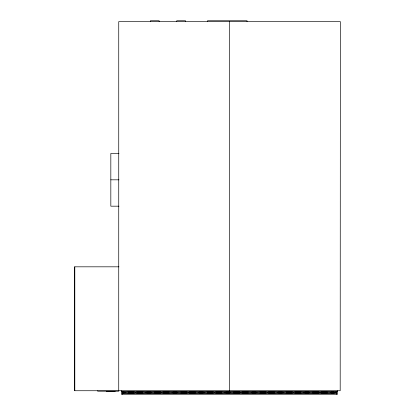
<?xml version="1.0" encoding="UTF-8"?>
<svg xmlns="http://www.w3.org/2000/svg" width="415" height="415" viewBox="0 0 415 415"><rect width="100%" height="100%" fill="white"/><g stroke="black" fill="none" stroke-linecap="round" stroke-linejoin="round"><path stroke-width="0.62" d="M336.679 392.051L333.167 393.373C328.773 391.9 324.38 394.188 319.986 392.714C315.587 394.188 311.193 391.9 306.799 393.373C302.405 391.9 298.012 394.188 293.618 392.714C289.224 394.188 284.83 391.9 280.436 393.373C276.042 391.9 271.649 394.188 267.255 392.714C262.861 394.188 258.467 391.9 254.073 393.373C249.68 391.9 245.286 394.188 240.887 392.714C236.493 394.188 232.099 391.9 227.705 393.373C223.312 391.9 218.918 394.188 214.524 392.714C210.13 394.188 205.736 391.9 201.342 393.373C196.949 391.9 192.555 394.188 188.161 392.714C183.767 394.188 179.373 391.9 174.98 393.373C170.586 391.9 166.187 394.188 161.793 392.714C157.399 394.188 153.005 391.9 148.612 393.373C144.218 391.9 139.824 394.188 135.43 392.714C131.036 394.188 126.642 391.9 122.249 393.373L336.679 393.373L333.167 392.051L330.236 392.491L333.167 392.932L336.679 391.615L336.679 394.25M122.249 392.932L125.18 392.491L122.249 392.051M118.986 153.451L110.826 153.451L110.826 206.182L118.986 206.182M110.826 179.82L118.986 179.82M118.97 266.819L74.638 266.819L74.638 390.733L340.191 390.733L340.362 21.627L118.742 21.627L118.732 391.174L97.639 391.174L97.639 390.733M106.427 391.615L115.22 391.615M121.367 391.615L337.561 391.615M336.679 392.932L333.167 391.615C328.773 393.088 324.38 390.8 319.986 392.274C315.587 390.8 311.193 393.088 306.799 391.615C302.405 393.088 298.012 390.8 293.618 392.274C289.224 390.8 284.83 393.088 280.436 391.615C276.042 393.088 271.649 390.8 267.255 392.274C262.861 390.8 258.467 393.088 254.073 391.615C249.68 393.088 245.286 390.8 240.887 392.274C236.493 390.8 232.099 393.088 227.705 391.615C223.312 393.088 218.918 390.8 214.524 392.274C210.13 390.8 205.736 393.088 201.342 391.615C196.949 393.088 192.555 390.8 188.161 392.274C183.767 390.8 179.373 393.088 174.98 391.615C170.586 393.088 166.187 390.8 161.793 392.274C157.399 390.8 153.005 393.088 148.612 391.615C144.218 393.088 139.824 390.8 135.43 392.274C131.036 390.8 126.642 393.088 122.249 391.615L122.249 394.25M337.561 390.733L337.561 394.25L121.367 394.25L121.367 390.733M247.039 21.627L247.039 20.75L207.495 20.75L207.495 21.627M229.464 21.627L229.464 390.733M185.526 21.627L185.526 20.75L176.733 20.75L176.733 21.627M159.158 21.627L159.158 20.75L150.37 20.75L150.37 21.627M74.809 266.819L74.809 390.733M131.036 392.051L128.105 392.491L131.036 392.932L133.967 392.491L131.036 392.051M139.824 392.051L136.893 392.491L139.824 392.932L142.755 392.491L139.824 392.051M148.612 392.051L145.686 392.491L148.612 392.932L151.542 392.491L148.612 392.051M157.399 392.051L154.473 392.491L157.399 392.932L160.33 392.491L157.399 392.051M166.187 392.051L163.261 392.491L166.187 392.932L169.118 392.491L166.187 392.051M174.98 392.051L172.049 392.491L174.98 392.932L177.905 392.491L174.98 392.051M183.767 392.051L180.836 392.491L183.767 392.932L186.693 392.491L183.767 392.051M192.555 392.051L189.624 392.491L192.555 392.932L195.486 392.491L192.555 392.051M201.342 392.051L198.412 392.491L201.342 392.932L204.273 392.491L201.342 392.051M210.13 392.051L207.199 392.491L210.13 392.932L213.061 392.491L210.13 392.051M218.918 392.051L215.987 392.491L218.918 392.932L221.849 392.491L218.918 392.051M227.705 392.051L224.78 392.491L227.705 392.932L230.636 392.491L227.705 392.051M236.493 392.051L233.567 392.491L236.493 392.932L239.424 392.491L236.493 392.051M245.286 392.051L242.355 392.491L245.286 392.932L248.212 392.491L245.286 392.051M254.073 392.051L251.142 392.491L254.073 392.932L256.999 392.491L254.073 392.051M262.861 392.051L259.93 392.491L262.861 392.932L265.787 392.491L262.861 392.051M271.649 392.051L268.718 392.491L271.649 392.932L274.58 392.491L271.649 392.051M280.436 392.051L277.505 392.491L280.436 392.932L283.367 392.491L280.436 392.051M289.224 392.051L286.293 392.491L289.224 392.932L292.155 392.491L289.224 392.051M298.012 392.051L295.086 392.491L298.012 392.932L300.942 392.491L298.012 392.051M306.799 392.051L303.873 392.491L306.799 392.932L309.73 392.491L306.799 392.051M315.587 392.051L312.661 392.491L315.587 392.932L318.518 392.491L315.587 392.051M324.38 392.051L321.449 392.491L324.38 392.932L327.305 392.491L324.38 392.051"/></g></svg>
